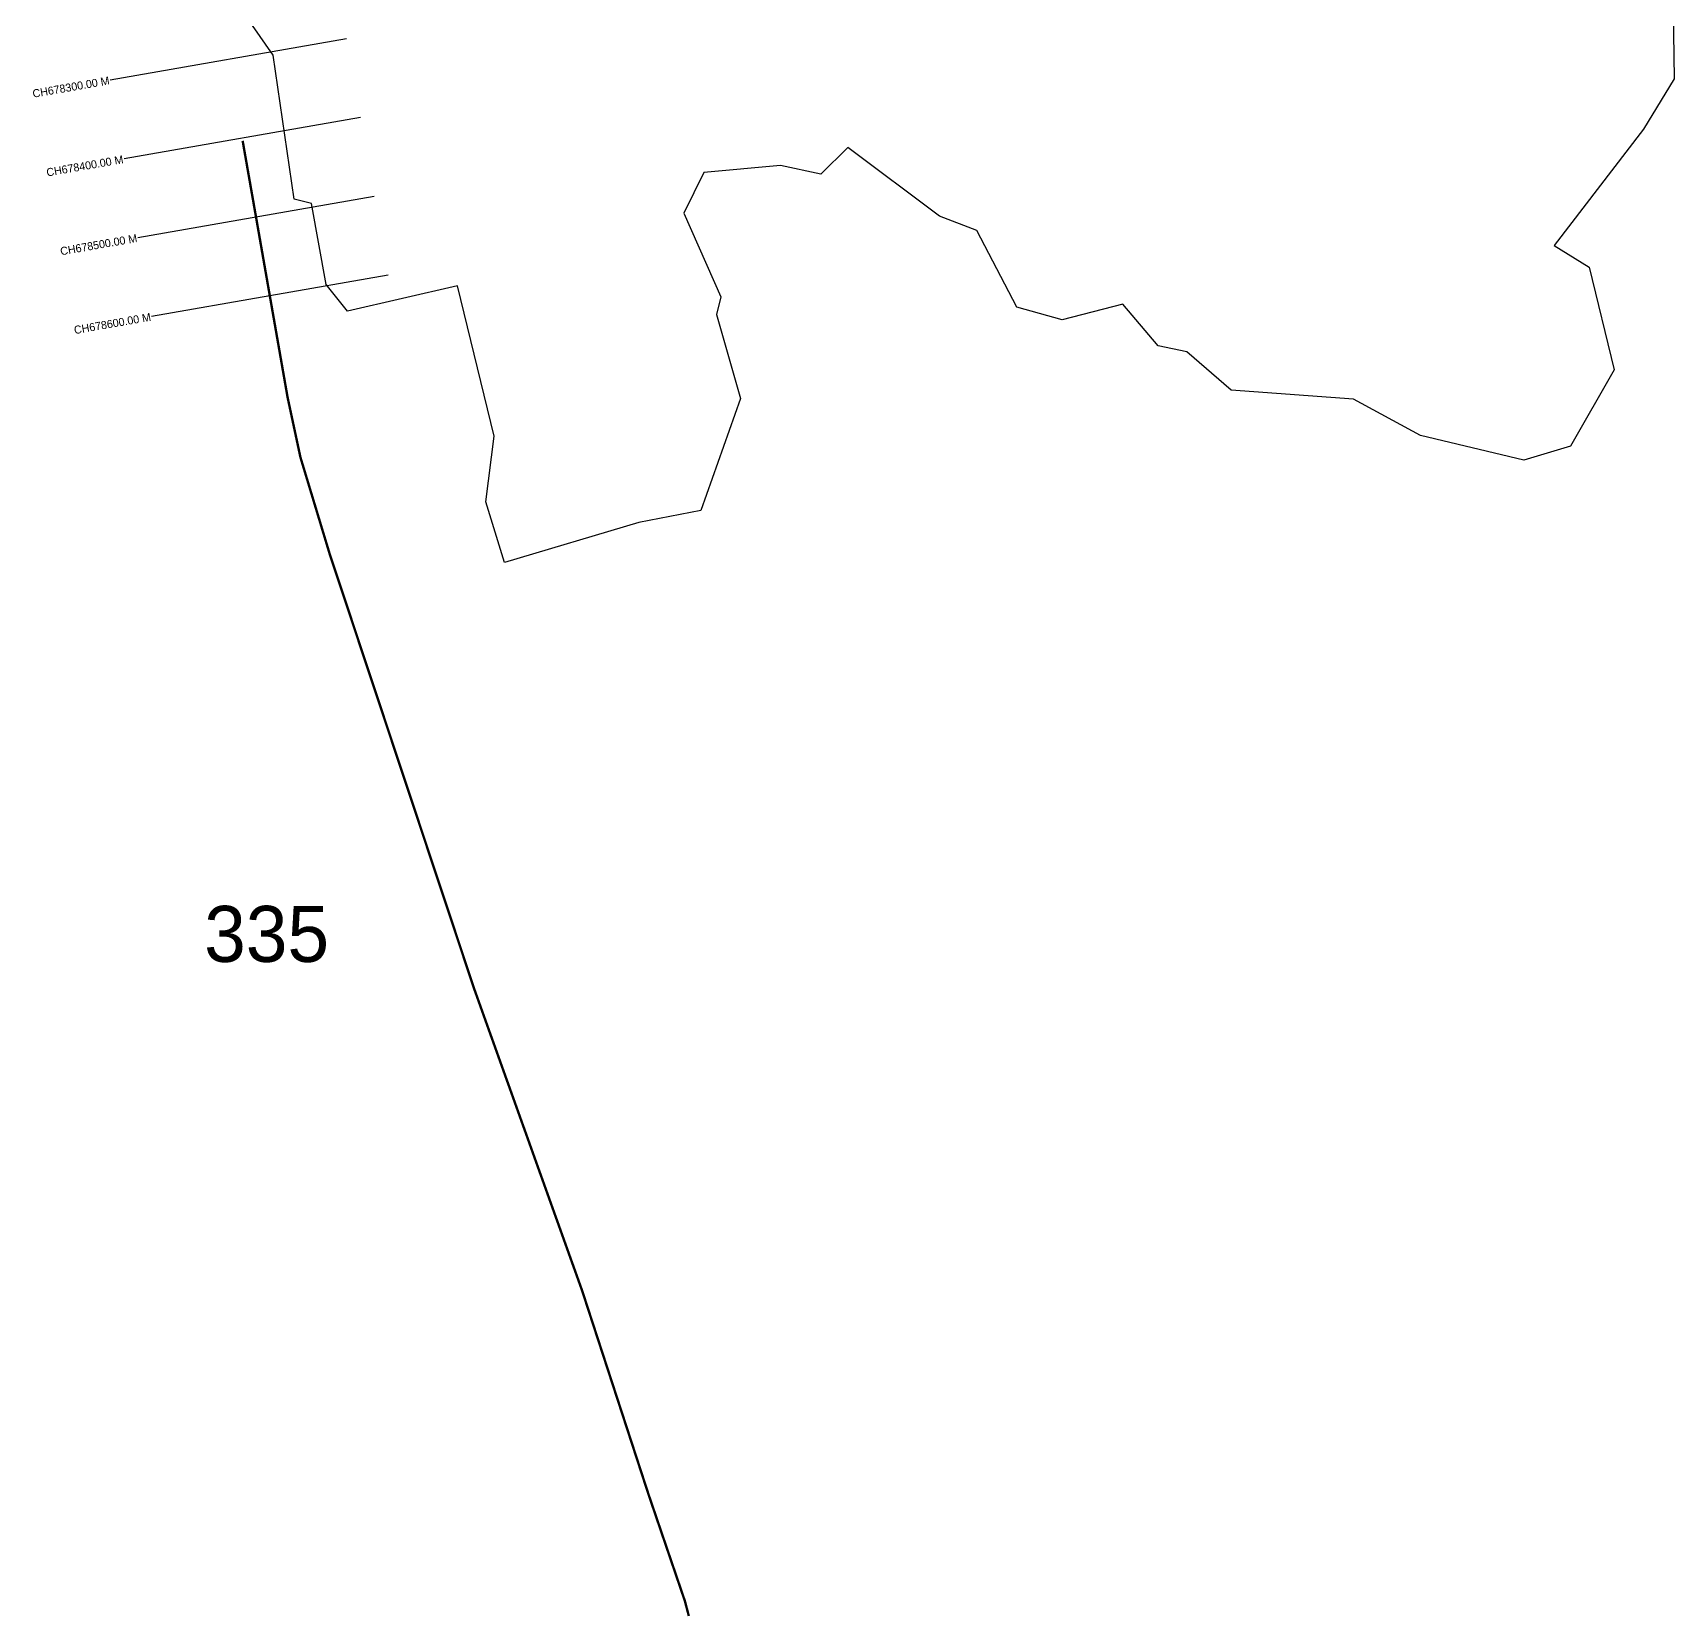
# Model space of a CAD drawing. Header units: metres. Extents: x 335890 to 339741, y 1771296 to 1775581.
# Drawn here: x 337556 to 339608, y 1771296 to 1773276 of the extents above; entities that cross this region are included whole.
import ezdxf
from ezdxf.enums import TextEntityAlignment as Align

# ---------------------------------------------------------------- set-up
doc = ezdxf.new("R2010")
doc.units = ezdxf.units.M
for name, color, linetype in [('CS', 134, 'Continuous'), ('CSMark', 6, 'Continuous'), ('NATURALLY PROTECTED', 3, 'Continuous')]:
    doc.layers.add(name, color=color, linetype=linetype)

msp = doc.modelspace()

# ---------------------------------------------------------------- linework, layer by layer
at = {"color": 6}
msp.add_lwpolyline([(339605, 1773417.7), (339608.1, 1773218.3), (339569.7, 1773155.3), (339458.2, 1773010.2), (339501.8, 1772983.2), (339533.1, 1772854.7), (339478.6, 1772759.2), (339420.2, 1772741.6), (339291.1, 1772772.7), (339207.1, 1772817.9), (339054.4, 1772829.2), (338998.9, 1772877.1), (338962.9, 1772884.6), (338918.9, 1772936.9), (338843.2, 1772917), (338786.5, 1772933.1), (338736.3, 1773028.7), (338689.7, 1773046.8), (338575.2, 1773132.7), (338541.5, 1773099.4), (338491.1, 1773110.2), (338395, 1773101.5), (338370.2, 1773050.6), (338416.5, 1772946.1), (338411.2, 1772923.8), (338441, 1772818.9), (338391.5, 1772678.9), (338314.1, 1772663.9), (338145.9, 1772614), (338122.5, 1772689.8), (338133.1, 1772771.8), (338087.4, 1772959.8), (337949.9, 1772927.9), (337923.2, 1772961.4), (337904.8, 1773062.7), (337883.1, 1773067.8), (337856.8, 1773247.8), (337782.4, 1773355.3)], dxfattribs=at)
at = {"layer": 'CS'}
for p, q in [((337948.6, 1773268.5), (337653.1, 1773216.7)), ((337965.9, 1773170), (337670.4, 1773118.2)), ((337983.1, 1773071.5), (337687.6, 1773019.7)), ((338000.4, 1772973), (337704.9, 1772921.2))]:
    msp.add_line(p, q, dxfattribs=at)
at = {"layer": 'NATURALLY PROTECTED', "const_width": 3, "flags": 128}
msp.add_lwpolyline([(337818.7, 1773140.9), (337837.3, 1773034.9), (337874.9, 1772820.2), (337890.9, 1772745.5), (337927.3, 1772625.2), (337973.8, 1772485.2), (338050.3, 1772255), (338108.1, 1772081.1), (338243.1, 1771703.7), (338326.2, 1771448.7), (338371.5, 1771315.9), (338376.4, 1771297.3)], dxfattribs=at)

# ---------------------------------------------------------------- texts
at = {"insert": (337770.6, 1772184.7), "char_height": 70, "attachment_point": 1}
msp.add_mtext_dynamic_manual_height_columns('335', width=95.172, gutter_width=1, heights=[0], dxfattribs=at)
at = {"layer": 'CSMark'}
for s, p in [('CH678300.00 M', (337652.1, 1773216.5)), ('CH678400.00 M', (337669.4, 1773118)), ('CH678500.00 M', (337686.7, 1773019.5)), ('CH678600.00 M', (337703.9, 1772921))]:
    msp.add_text(s, height=10, rotation=9.9493, dxfattribs=at).set_placement(p, align=Align.MIDDLE_RIGHT)

doc.saveas('drawing.dxf')
